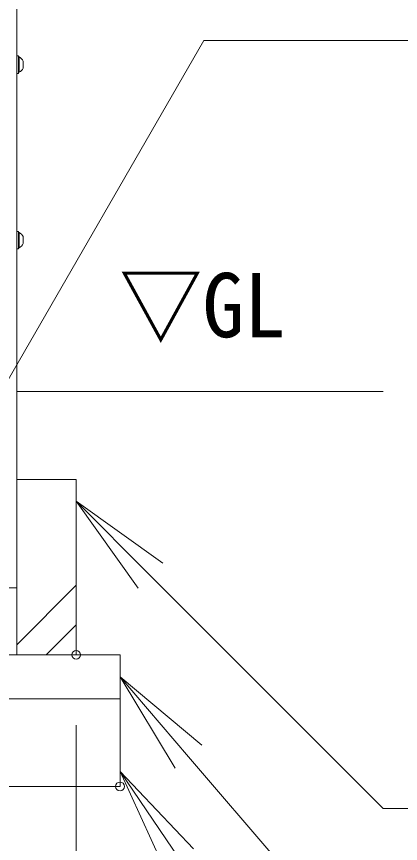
# Model space of a CAD drawing. Units: millimetres at full size, sheet at 1:20; details may follow other scales. Extents: x 10 to 16810, y -20 to 11900.
# Drawn here: x 6130 to 6568, y 3255 to 4198 of the extents above; entities that cross this region are included whole.
import ezdxf
from ezdxf.enums import TextEntityAlignment as Align

# ---------------------------------------------------------------- set-up
doc = ezdxf.new("R2010")
doc.units = ezdxf.units.MM
doc.header["$LTSCALE"] = 20
doc.header["$PDMODE"] = 32
doc.header["$PDSIZE"] = 10
doc.layers.add('LY_5', color=2, linetype='Continuous', lineweight=18)
doc.layers.add('LY_6', color=7, linetype='Continuous', lineweight=0)
doc.styles.add('ＭＳ ゴシック', font='')
doc.styles.get('ＭＳ ゴシック').set_extended_font_data('MS Gothic')

# ---------------------------------------------------------------- blocks, each defined once
blk = doc.blocks.new('-003-_U3')
at = {"color": 7, "linetype": 'Continuous', "lineweight": 0}
for p, q in [((-1, 0.1667), (0, 0)), ((0, 0), (-1, 0)), ((-1, -0.1667), (0, 0))]:
    blk.add_line(p, q, dxfattribs=at)

msp = doc.modelspace()

# ---------------------------------------------------------------- linework, layer by layer
at = {"layer": 'LY_5', "color": 7, "lineweight": 0}
for p, q in [((6130.03, 3470.29), (6130.03, 5570.29)), ((6547.83, 3770.29), (6130.03, 3770.29)), ((6130.03, 3670.29), (6197.83, 3670.29)), ((6197.83, 3670.29), (6197.83, 3470.29)), ((6130.03, 3546.56), (6102.03, 3546.56)), ((6130.03, 3481.69), (6197.83, 3549.49)), ((6163.53, 3470.29), (6197.83, 3504.59)), ((6247.83, 3470.29), (5547.83, 3470.29)), ((6130.03, 3470.29), (6090.03, 3470.29)), ((6247.83, 3470.29), (6247.83, 3320.29)), ((6247.83, 3420.29), (5547.83, 3420.29)), ((6247.83, 3320.29), (5547.83, 3320.29))]:
    msp.add_line(p, q, dxfattribs=at)
at = {"layer": 'LY_5'}
for p, q in [((6130.02, 4132.99), (6130.02, 4152.99)), ((6132.02, 4152.99), (6130.02, 4152.99)), ((6132.02, 4132.99), (6132.02, 4152.99)), ((6132.02, 4134.34), (6132.02, 4151.64)), ((6132.02, 4151.64), (6133.02, 4151.64)), ((6133.02, 4134.34), (6133.02, 4151.64)), ((6137.37, 4138.99), (6137.37, 4146.99)), ((6132.02, 4132.99), (6130.02, 4132.99)), ((6132.02, 4134.34), (6133.02, 4134.34)), ((6130.02, 3932.89), (6130.02, 3952.89)), ((6132.02, 3952.89), (6130.02, 3952.89)), ((6132.02, 3932.89), (6132.02, 3952.89)), ((6132.02, 3934.24), (6132.02, 3951.54)), ((6132.02, 3951.54), (6133.02, 3951.54)), ((6133.02, 3934.24), (6133.02, 3951.54)), ((6137.37, 3938.89), (6137.37, 3946.89)), ((6132.02, 3932.89), (6130.02, 3932.89)), ((6132.02, 3934.24), (6133.02, 3934.24))]:
    msp.add_line(p, q, dxfattribs=at)
for centre, start, end in [((6128.43, 4142.99), 24.11411, 62.06758), ((6128.43, 4142.99), 297.93242, 335.88589), ((6128.43, 3942.89), 24.11411, 62.06758), ((6128.43, 3942.89), 297.93242, 335.88589)]:
    msp.add_arc(centre, 9.79, start, end, dxfattribs=at)
at = {"layer": 'LY_6'}
for p, q in [((6037.83, 3641.03), (6343.4, 4170.29)), ((6343.4, 4170.29), (6383.4, 4170.29)), ((6383.4, 4170.29), (6872.17, 4170.29)), ((6282.69, 3560.43), (6547.83, 3295.29)), ((6197.83, 3390.29), (6197.83, 2880.29)), ((6325.93, 3354.18), (6547.83, 3095.29)), ((6547.83, 3295.29), (6587.83, 3295.29))]:
    msp.add_line(p, q, dxfattribs=at)
for p in [(6197.83, 3470.29), (6247.83, 3320.29)]:
    msp.add_point(p, dxfattribs=at)

# ---------------------------------------------------------------- block references
at = {"layer": 'LY_6', "xscale": 120, "yscale": 120}
for p, rotation in [((6197.83, 3645.29), 135), ((6247.83, 3445.29), 130.60129), ((6247.83, 3337.25), 124.16826)]:
    msp.add_blockref('-003-_U3', p, dxfattribs=dict(at, rotation=rotation))

# ---------------------------------------------------------------- texts
at = {"layer": 'LY_6', "style": 'ＭＳ ゴシック', "width": 0.95}
msp.add_text('▽GL', height=73.31, dxfattribs=at).set_placement((6246.84, 3810.29), align=Align.BOTTOM_LEFT)

doc.saveas('drawing.dxf')
